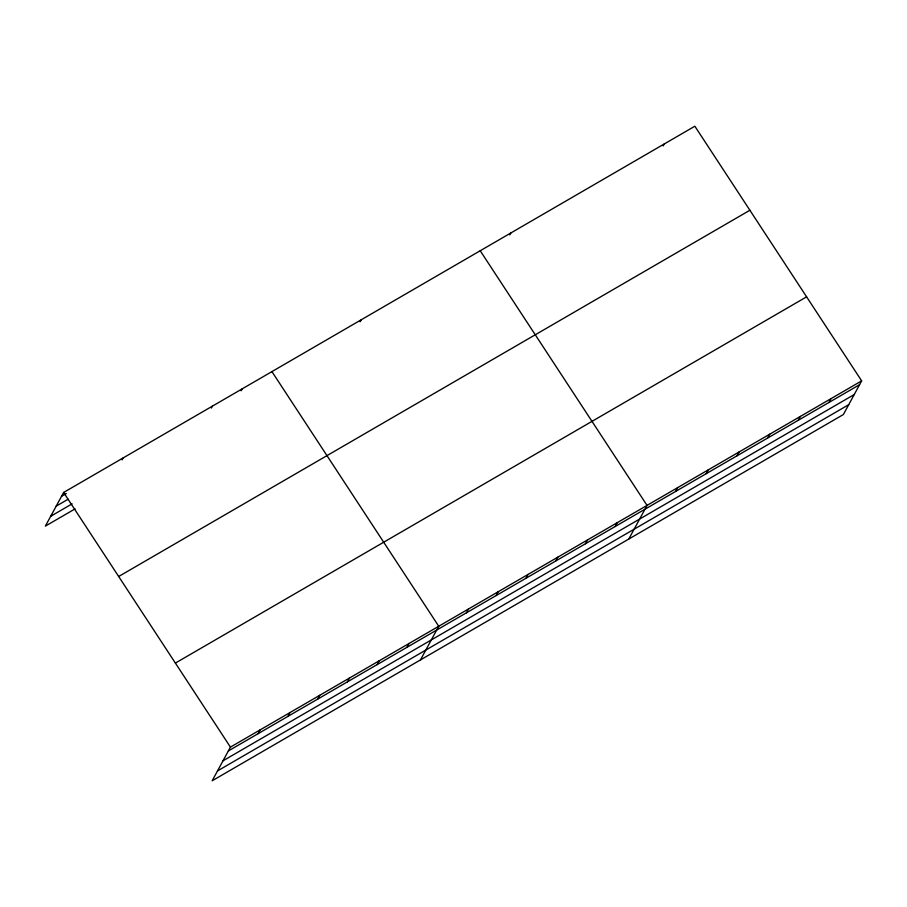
<?xml version="1.0" encoding="UTF-8"?>
<svg xmlns="http://www.w3.org/2000/svg" width="907" height="907" viewBox="0 0 907 907"><rect width="100%" height="100%" fill="white"/><g stroke="black" fill="none" stroke-linecap="round" stroke-linejoin="round"><path stroke-width="1.36" d="M861.65 380.872L230.435 747.119L212.159 780.78L843.374 414.533L861.65 380.872L694.841 126.22L63.626 492.467L45.35 526.128L75.111 508.861M122.105 459.849L123.137 457.933M211.376 408.048L212.408 406.132M241.126 390.781L242.169 388.876M360.158 321.724L361.201 319.808M509.847 234.868L510.879 232.963M258.121 733.672L260.196 729.852M287.87 716.417L289.957 712.585M317.631 699.15L319.706 695.318M347.392 681.883L349.467 678.051M377.142 664.616L379.228 660.784M663.142 145.925L664.173 144.009M406.903 647.349L408.978 643.517M420.463 659.911L438.739 626.249L271.93 371.609M466.413 612.815L468.5 608.994M496.174 595.548L498.249 591.727M525.935 578.292L528.01 574.46M555.685 561.025L557.771 557.193M585.446 543.758L587.521 539.926M615.207 526.491L617.282 522.659M628.766 539.053L647.042 505.392L480.222 250.751M675.613 491.435L677.699 487.603M706.281 473.647L708.356 469.815M736.938 455.858L739.012 452.026M767.594 438.07L769.669 434.238M798.251 420.281L800.337 416.449M828.907 402.493L830.993 398.661M61.551 496.299L66.313 493.533M56.2 506.14L68.104 499.235M50.69 516.287L72.118 503.85M118.67 576.501L749.885 210.254M175.391 663.085L806.606 296.838M228.36 750.939L859.575 384.704M223.02 760.792L854.224 394.545M217.51 770.927L848.714 404.692M63.626 492.467L230.435 747.119"/></g></svg>
